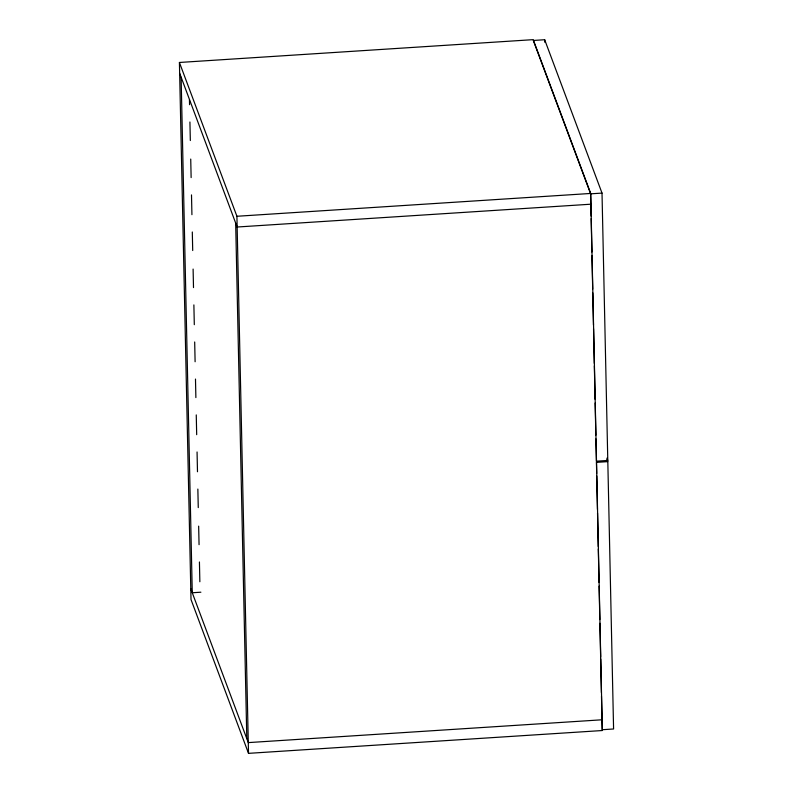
<?xml version="1.0" encoding="UTF-8"?>
<svg xmlns="http://www.w3.org/2000/svg" width="793" height="793" viewBox="0 0 793 793"><rect width="100%" height="100%" fill="white"/><g stroke="black" fill="none" stroke-linecap="round" stroke-linejoin="round"><path stroke-width="1.19" d="M179.416 62.469L533.203 39.65L590.706 193.452L602.313 730.531L248.516 753.35L191.014 599.548L179.416 62.469L236.919 216.271L248.516 753.35M595.93 438.896L596.415 461.179L607.785 460.446L602.016 193.096L544.672 39.729L533.302 40.463L590.636 193.829L591.122 216.112M236.919 216.271L590.706 193.452M590.636 193.829L602.016 193.096M590.944 204.197L237.147 227.016L179.644 73.214M601.49 696.294L602.214 729.719L613.584 728.985L607.815 461.635L596.445 462.369L596.683 473.51M200.887 592.202L192.263 592.758L181.121 77.169M602.075 719.786L248.288 742.605L190.786 588.803M606.923 458.136L607.785 460.446M606.952 459.335L607.815 461.635M591.172 218.59L591.895 252.005M591.975 255.713L592.698 289.138M592.777 292.845L593.471 325.031M593.551 328.738L594.304 363.402M594.354 365.87L595.077 399.295M595.156 403.003L595.85 435.188M596.732 475.988L597.456 509.403M597.535 513.121L598.259 546.536M598.309 549.014L599.032 582.429M599.111 586.136L599.835 619.561M599.914 623.268L600.638 656.693M600.688 659.161L601.411 692.586M544.672 39.729L544.722 42.207M235.67 223.061L246.811 738.65M189.448 99.74L189.557 104.686M189.923 121.993L190.33 140.53M190.726 159.066L191.133 177.602M191.5 194.909L191.926 214.685M192.302 231.992L192.709 250.529M193.105 269.065L193.502 287.601M193.879 304.909L194.305 324.684M194.681 341.981L195.108 361.757M195.484 379.064L195.881 397.6M196.258 414.908L196.684 434.683M197.06 451.98L197.487 471.756M197.853 489.063L198.26 507.599M198.656 526.136L199.063 544.672M199.43 561.979L199.856 581.755"/></g></svg>
